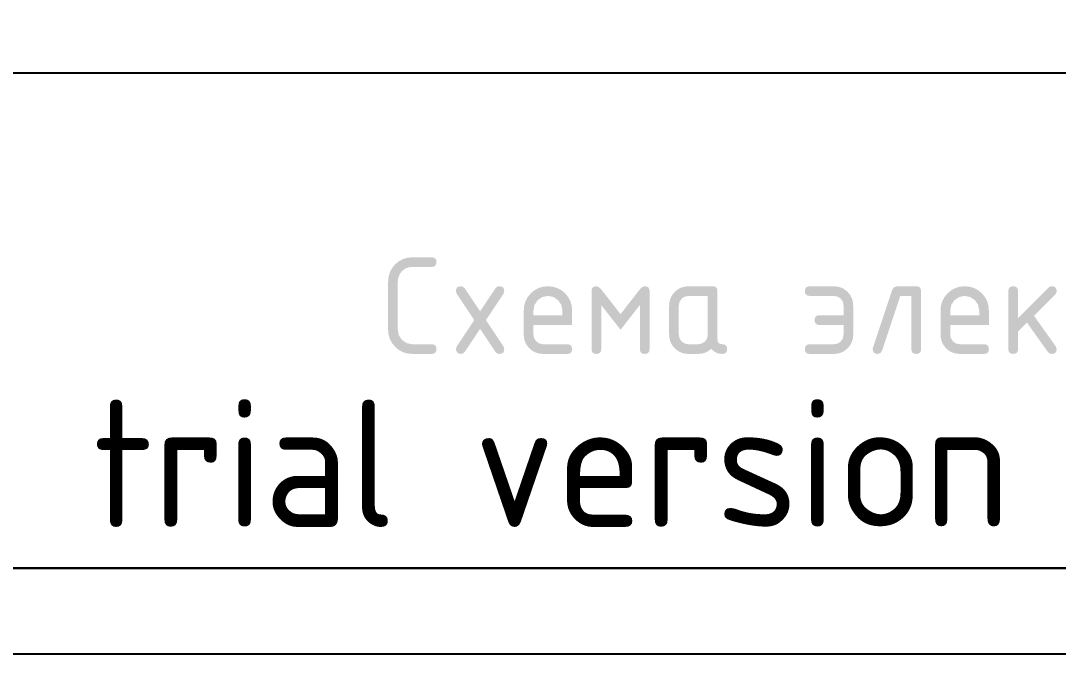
# Model space of a CAD drawing. Header units: millimetres. Extents: x 0 to 420, y 0 to 297.
# Drawn here: x 306.89 to 336.43, y 0 to 18.04 of the extents above; entities that cross this region are included whole.
import ezdxf

# ---------------------------------------------------------------- set-up
doc = ezdxf.new("R2010")
doc.units = ezdxf.units.MM
doc.layers.get('0').update_dxf_attribs({"linetype": 'CONTINUOUS'})
doc.styles.get("Standard").update_dxf_attribs({"font": 'STANDARD'})

# ---------------------------------------------------------------- blocks, each defined once
blk = doc.blocks.new('ABViewer')
at = {"color": 0, "true_color": 0x000001, "insert": (0, 0), "char_height": 0.05, "attachment_point": 1}
blk.add_mtext('ABViewer 16 trial version - www.cadsofttools.com', dxfattribs=at)

msp = doc.modelspace()

# ---------------------------------------------------------------- hatches: boundary and pattern name
at = {"true_color": 0x000007}
for points in [[(318.590175, 11.301729), (318.650309, 11.293151), (318.69339, 11.267416), (318.719314, 11.224524), (318.727978, 11.164476), (318.719314, 11.10411), (318.69339, 11.061055), (318.650309, 11.03526), (318.590175, 11.026673), (318.040062, 11.026673), (317.928527, 11.013874), (317.831978, 10.975547), (317.750312, 10.911796), (317.683426, 10.822723), (317.641258, 10.722402), (317.627202, 10.613812), (317.627202, 9.23853), (317.657381, 9.079849), (317.747918, 8.946386), (317.881381, 8.855849), (318.040062, 8.82567), (318.590175, 8.82567), (318.650309, 8.817092), (318.69339, 8.791357), (318.719314, 8.748465), (318.727978, 8.688417), (318.719314, 8.628051), (318.69339, 8.584996), (318.650309, 8.559201), (318.590175, 8.550614), (318.040062, 8.550614), (317.902387, 8.563137), (317.77541, 8.600774), (317.659077, 8.66363), (317.553339, 8.751807), (317.465162, 8.857546), (317.402306, 8.973878), (317.364668, 9.100856), (317.352145, 9.23853), (317.352145, 10.613812), (317.364668, 10.751177), (317.402306, 10.878051), (317.465162, 10.994487), (317.553339, 11.100536), (317.659077, 11.18848), (317.77541, 11.251362), (317.902387, 11.289129), (318.040062, 11.301729)], [(320.137069, 9.513587), (320.635368, 8.765036), (320.658519, 8.688417), (320.649854, 8.628051), (320.62393, 8.584996), (320.580849, 8.559201), (320.520715, 8.550614), (320.4545, 8.565634), (320.406062, 8.611247), (319.970602, 9.26554), (319.535142, 8.611247), (319.486497, 8.565634), (319.420489, 8.550614), (319.368055, 8.560604), (319.323475, 8.590852), (319.292745, 8.635501), (319.282686, 8.688417), (319.305837, 8.765036), (319.803584, 9.513587), (319.305837, 10.261586), (319.282686, 10.338756), (319.291272, 10.39889), (319.317068, 10.441971), (319.360123, 10.467895), (319.420489, 10.47656), (319.486497, 10.461332), (319.535142, 10.415926), (319.970602, 9.763838), (320.406062, 10.415926), (320.4545, 10.461332), (320.520715, 10.47656), (320.580849, 10.468085), (320.62393, 10.44266), (320.649854, 10.400285), (320.658519, 10.340961), (320.635368, 10.261586)], [(323.969487, 9.23853), (323.418823, 9.942983), (323.418823, 8.688417), (323.410244, 8.628051), (323.38451, 8.584996), (323.341618, 8.559201), (323.28157, 8.550614), (323.221203, 8.559201), (323.178148, 8.584996), (323.152353, 8.628051), (323.143766, 8.688417), (323.143766, 10.338756), (323.152353, 10.39889), (323.178148, 10.441971), (323.221203, 10.467895), (323.28157, 10.47656), (323.349783, 10.454649), (323.418823, 10.388917), (323.969487, 9.684463), (324.5196, 10.388917), (324.588226, 10.454649), (324.656852, 10.47656), (324.716986, 10.467895), (324.760067, 10.441971), (324.785992, 10.39889), (324.794656, 10.338756), (324.794656, 8.688417), (324.785992, 8.628051), (324.760067, 8.584996), (324.716986, 8.559201), (324.656852, 8.550614), (324.596804, 8.559201), (324.553913, 8.584996), (324.528178, 8.628051), (324.5196, 8.688417), (324.5196, 9.942983)], [(330.318682, 9.375783), (329.630766, 9.375783), (329.570399, 9.38437), (329.527344, 9.410165), (329.501549, 9.45322), (329.492962, 9.513587), (329.501549, 9.573721), (329.527344, 9.616802), (329.570399, 9.642726), (329.630766, 9.651391), (330.318682, 9.651391), (330.318682, 9.926447), (330.298839, 10.033383), (330.239307, 10.122128), (330.150562, 10.18166), (330.043626, 10.201503), (329.355709, 10.201503), (329.295343, 10.210082), (329.252288, 10.235817), (329.226492, 10.278708), (329.217905, 10.338756), (329.226492, 10.39889), (329.252288, 10.441971), (329.295343, 10.467895), (329.355709, 10.47656), (330.043626, 10.47656), (330.154524, 10.466543), (330.256533, 10.436528), (330.349654, 10.386565), (330.433886, 10.316707), (330.503744, 10.232475), (330.553707, 10.139354), (330.583722, 10.037345), (330.593739, 9.926447), (330.593739, 9.100726), (330.583722, 8.98951), (330.553707, 8.887337), (330.503744, 8.794156), (330.433886, 8.709915), (330.349654, 8.640143), (330.256533, 8.59037), (330.154524, 8.560544), (330.043626, 8.550614), (329.355709, 8.550614), (329.295343, 8.559201), (329.252288, 8.584996), (329.226492, 8.628051), (329.217905, 8.688417), (329.226492, 8.748465), (329.252288, 8.791357), (329.295343, 8.817092), (329.355709, 8.82567), (330.043626, 8.82567), (330.149184, 8.845583), (330.238205, 8.905596), (330.298494, 8.99448), (330.318682, 9.100726)], [(331.836363, 10.47656), (332.386475, 10.47656), (332.44661, 10.467895), (332.48969, 10.441971), (332.515615, 10.39889), (332.524279, 10.338756), (332.524279, 8.688417), (332.515615, 8.628051), (332.48969, 8.584996), (332.44661, 8.559201), (332.386475, 8.550614), (332.326427, 8.559201), (332.283536, 8.584996), (332.257801, 8.628051), (332.249223, 8.688417), (332.249223, 10.201503), (331.934479, 10.201503), (331.415234, 8.64432), (331.367278, 8.573902), (331.28625, 8.550614), (331.225883, 8.559304), (331.182828, 8.585409), (331.157033, 8.628981), (331.148446, 8.690071), (331.154509, 8.731963), (331.698559, 10.364112), (331.751544, 10.448448)], [(335.284583, 9.572016), (336.14944, 10.436872), (336.193744, 10.466638), (336.247556, 10.47656), (336.30769, 10.467895), (336.350771, 10.441971), (336.376696, 10.39889), (336.38536, 10.338756), (336.374749, 10.287493), (336.343468, 10.242845), (335.739336, 9.638713), (336.35835, 8.767241), (336.38536, 8.686213), (336.376696, 8.626888), (336.350771, 8.584513), (336.30769, 8.559089), (336.247556, 8.550614), (336.182375, 8.565152), (336.132903, 8.609042), (335.540898, 9.440826), (335.284583, 9.184511), (335.284583, 8.688417), (335.276005, 8.628051), (335.25027, 8.584996), (335.207378, 8.559201), (335.14733, 8.550614), (335.086964, 8.559201), (335.043909, 8.584996), (335.018113, 8.628051), (335.009527, 8.688417), (335.009527, 10.338756), (335.018113, 10.39889), (335.043909, 10.441971), (335.086964, 10.467895), (335.14733, 10.47656), (335.207378, 10.467895), (335.25027, 10.441971), (335.276005, 10.39889), (335.284583, 10.338756)]]:
    msp.add_hatch(color=0, dxfattribs=at).paths.add_polyline_path(points, flags=0)
h = msp.add_hatch(color=0, dxfattribs=at)
h.paths.add_polyline_path([(321.901143, 10.201503), (321.742461, 10.171049), (321.608998, 10.080236), (321.518461, 9.946842), (321.488282, 9.788643), (321.488282, 9.651391), (322.314003, 9.651391), (322.314003, 9.788643), (322.283548, 9.946842), (322.192735, 10.080236), (322.059341, 10.171049)], flags=0)
h.paths.add_polyline_path([(321.488282, 9.375783), (321.488282, 9.100726), (321.508539, 8.995858), (321.569311, 8.906699), (321.65847, 8.845927), (321.763339, 8.82567), (322.451255, 8.82567), (322.51139, 8.817092), (322.55447, 8.791357), (322.580395, 8.748465), (322.589059, 8.688417), (322.580395, 8.628051), (322.55447, 8.584996), (322.51139, 8.559201), (322.451255, 8.550614), (321.763339, 8.550614), (321.652122, 8.560544), (321.54995, 8.59037), (321.456768, 8.640143), (321.372527, 8.709915), (321.302755, 8.794156), (321.252982, 8.887337), (321.223156, 8.98951), (321.213226, 9.100726), (321.213226, 9.788643), (321.225749, 9.926008), (321.263386, 10.052882), (321.326242, 10.169318), (321.414419, 10.275366), (321.520158, 10.363311), (321.63649, 10.426193), (321.763468, 10.463959), (321.901143, 10.47656), (322.040247, 10.464071), (322.168137, 10.426675), (322.284763, 10.364474), (322.390071, 10.277571), (322.476973, 10.172263), (322.539174, 10.055638), (322.576571, 9.927747), (322.589059, 9.788643), (322.589059, 9.375783)], flags=0)
h = msp.add_hatch(color=0, dxfattribs=at)
h.paths.add_polyline_path([(326.453321, 10.201503), (325.902657, 10.201503), (325.79641, 10.181315), (325.707527, 10.121026), (325.647513, 10.032211), (325.627601, 9.926447), (325.627601, 9.100726), (325.647858, 8.995858), (325.708629, 8.906699), (325.797788, 8.845927), (325.902657, 8.82567), (326.178265, 8.82567), (326.283822, 8.845583), (326.372844, 8.905596), (326.433133, 8.99448), (326.453321, 9.100726)], flags=0)
h.paths.add_polyline_path([(327.003434, 8.688417), (326.99477, 8.628051), (326.968845, 8.584996), (326.925764, 8.559201), (326.86563, 8.550614), (326.773973, 8.559717), (326.690895, 8.587063), (326.616498, 8.632702), (326.550886, 8.696686), (326.470495, 8.632702), (326.381525, 8.587063), (326.284081, 8.559717), (326.178265, 8.550614), (325.902657, 8.550614), (325.791441, 8.560544), (325.689268, 8.59037), (325.596087, 8.640143), (325.511845, 8.709915), (325.442074, 8.794156), (325.392301, 8.887337), (325.362475, 8.98951), (325.352544, 9.100726), (325.352544, 9.926447), (325.362475, 10.037345), (325.392301, 10.139354), (325.442074, 10.232475), (325.511845, 10.316707), (325.596087, 10.386565), (325.689268, 10.436528), (325.791441, 10.466543), (325.902657, 10.47656), (326.590574, 10.47656), (326.650708, 10.467895), (326.693789, 10.441971), (326.719713, 10.39889), (326.728377, 10.338756), (326.728377, 8.963474), (326.736956, 8.903107), (326.762691, 8.860052), (326.805582, 8.834257), (326.86563, 8.82567), (326.925764, 8.817092), (326.968845, 8.791357), (326.99477, 8.748465)], flags=0)
h = msp.add_hatch(color=0, dxfattribs=at)
h.paths.add_polyline_path([(333.766903, 10.201503), (333.608222, 10.171049), (333.474759, 10.080236), (333.384222, 9.946842), (333.354043, 9.788643), (333.354043, 9.651391), (334.179763, 9.651391), (334.179763, 9.788643), (334.149308, 9.946842), (334.058496, 10.080236), (333.925102, 10.171049)], flags=0)
h.paths.add_polyline_path([(333.354043, 9.375783), (333.354043, 9.100726), (333.3743, 8.995858), (333.435071, 8.906699), (333.52423, 8.845927), (333.629099, 8.82567), (334.317016, 8.82567), (334.37715, 8.817092), (334.420231, 8.791357), (334.446155, 8.748465), (334.45482, 8.688417), (334.446155, 8.628051), (334.420231, 8.584996), (334.37715, 8.559201), (334.317016, 8.550614), (333.629099, 8.550614), (333.517883, 8.560544), (333.41571, 8.59037), (333.322529, 8.640143), (333.238287, 8.709915), (333.168516, 8.794156), (333.118743, 8.887337), (333.088917, 8.98951), (333.078986, 9.100726), (333.078986, 9.788643), (333.091509, 9.926008), (333.129147, 10.052882), (333.192003, 10.169318), (333.28018, 10.275366), (333.385918, 10.363311), (333.502251, 10.426193), (333.629228, 10.463959), (333.766903, 10.47656), (333.906007, 10.464071), (334.033898, 10.426675), (334.150523, 10.364474), (334.255831, 10.277571), (334.342733, 10.172263), (334.404935, 10.055638), (334.442331, 9.927747), (334.45482, 9.788643), (334.45482, 9.375783)], flags=0)

# ---------------------------------------------------------------- linework, layer by layer
at = {"color": 0, "true_color": 0x000007}
msp.add_lwpolyline([(0, 0), (0, 296.587333), (419.946667, 296.587333), (419.946667, 0)], close=True, dxfattribs=at)
for points in [[(9.948333, 2.455333), (9.948333, 294.132), (417.491333, 294.132), (417.491333, 2.455333), (3.937, 2.455333)], [(305.011667, 16.552333), (417.491333, 16.552333)], [(244.094, 2.455333), (417.491333, 2.455333)]]:
    msp.add_lwpolyline(points, dxfattribs=at)

# ---------------------------------------------------------------- block references
at = {"color": 0, "true_color": 0x000000, "xscale": 72.49387593094943, "yscale": 72.49387593094943}
msp.add_blockref('ABViewer', (279.964445, 7.249388), dxfattribs=at)

doc.saveas('drawing.dxf')
